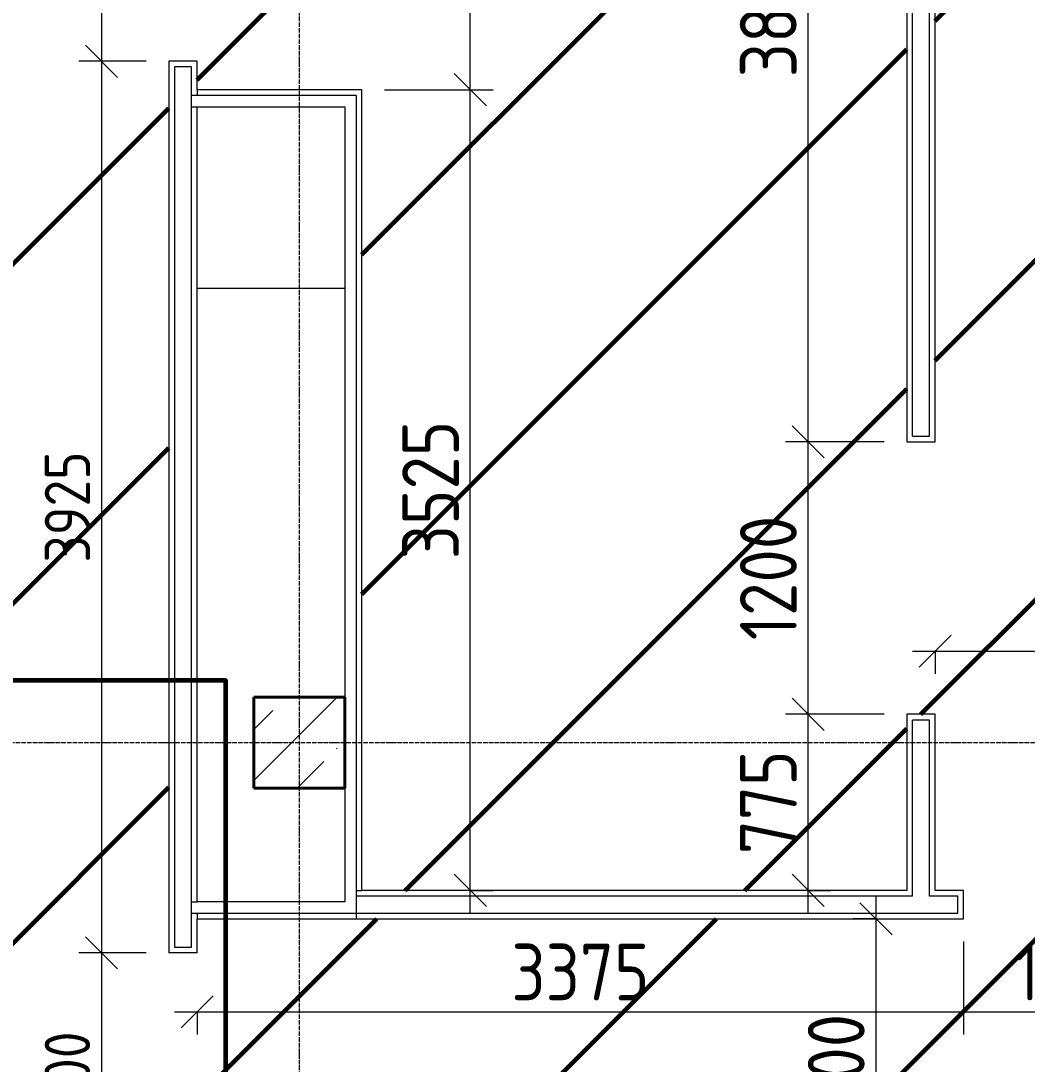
# Model space of a CAD drawing. Header units: millimetres. Extents: x -56773 to 323062, y -262288 to 76460.
# Drawn here: x -10417 to -5986, y -181439 to -176845 of the extents above; entities that cross this region are included whole.
import ezdxf

# ---------------------------------------------------------------- set-up
doc = ezdxf.new("R2010")
doc.units = ezdxf.units.MM
doc.linetypes.add('ADSK_Линия сетки', pattern=[25, 20, -2.5, 0, -2.5])
for name, color, linetype, lineweight in [('1.1)Стяжка керамзит  2 этаж', 5, 'Continuous', 60), ('Несущие колонны', 7, 'Continuous', 18), ('Оси', 7, 'Continuous', 9), ('Перекрытие', 7, 'Continuous', 18), ('Размеры', 7, 'Continuous', 9), ('Стены внутренние', 7, 'Continuous', 18), ('Стены штриховка', 7, 'Continuous', 9)]:
    doc.layers.add(name, color=color, linetype=linetype, lineweight=lineweight)
doc.styles.add('GOST Common_2', font='', dxfattribs={"width": 0.9, "height": 250})
doc.styles.add('GOST Common_3', font='', dxfattribs={"width": 0.9, "height": 200})
doc.styles.get('GOST Common_2').set_extended_font_data('GOST Common')
doc.styles.get('GOST Common_3').set_extended_font_data('GOST Common')
doc.dimstyles.new('ADSK_Основной_2_0_2', dxfattribs={"dimscale": 304.8, "dimtxt": 201.142999, "dimasz": 0.463911, "dimexe": 0.328084, "dimexo": 0.328084, "dimgap": 0.164042, "dimtad": 1, "dimdec": 3, "dimrnd": 0.001, "dimdsep": 46, "dimtxsty": 'GOST Common_3', "dimblk1": 'OBLIQUE', "dimblk2": 'OBLIQUE', "dimsah": 1, "dimcen": 0.09, "dimdle": 0.328084, "dimazin": 2, "dimtfac": 1, "dimtdec": 4, "dimtix": 1, "dimtmove": 0, "dimatfit": 3, "dimfxl": 1, "dimtvp": 1, "dimtolj": 1, "dimtzin": 0, "dimlwd": 20, "dimlwe": 20, "dimarcsym": 2})
doc.dimstyles.new('ADSK_Основной_2_0_3', dxfattribs={"dimscale": 304.8, "dimtxt": 201.142999, "dimasz": 0.463911, "dimexe": 0.328084, "dimexo": 0.328084, "dimgap": 0.164042, "dimtad": 1, "dimdec": 3, "dimrnd": 0.001, "dimdsep": 46, "dimtxsty": 'GOST Common_2', "dimblk1": 'OBLIQUE', "dimblk2": 'OBLIQUE', "dimsah": 1, "dimcen": 0.09, "dimdle": 0.328084, "dimazin": 2, "dimtfac": 1, "dimtdec": 4, "dimtix": 1, "dimtmove": 0, "dimatfit": 3, "dimfxl": 1, "dimtvp": 1, "dimtolj": 1, "dimtzin": 0, "dimlwd": 20, "dimlwe": 20, "dimarcsym": 2})

# ---------------------------------------------------------------- blocks, each defined once
blk = doc.blocks.new('ADSK_КолоннаЖБ_Прямоугольная - 400x400 мм-1807142-Кладочный план 4-го этажа')
at = {"layer": 'Несущие колонны', "lineweight": 40}
for p, q in [((-200, 200), (200, 200)), ((-200, -200), (-200, 200)), ((200, 200), (200, -200)), ((200, -200), (-200, -200))]:
    blk.add_line(p, q, dxfattribs=at)
blk = doc.blocks.new('_Oblique')
at = {"color": 0, "linetype": 'ByBlock', "lineweight": -2}
blk.add_line((-0.5, -0.5), (0.5, 0.5), dxfattribs=at)
blk = doc.blocks.new('*D6176')
at = {"layer": 'Defpoints', "color": 0, "transparency": 16777216}
for p in [(-9765.6, -175823.5), (-10061.9, -177023.5), (-9765.6, -177023.5)]:
    blk.add_point(p, dxfattribs=at)
at = {"layer": 'Размеры', "color": 0, "lineweight": 20, "transparency": 16777216}
for p, q in [((-10061.9, -175723.5), (-10061.9, -177123.5)), ((-9865.6, -175823.5), (-10161.9, -175823.5)), ((-9865.6, -177023.5), (-10161.9, -177023.5))]:
    blk.add_line(p, q, dxfattribs=at)
at = {"layer": 'Размеры', "color": 0, "lineweight": 20, "transparency": 16777216, "xscale": 141.4, "yscale": 141.4, "zscale": 141.4}
for p, rotation in [((-10061.9, -175823.5), 90), ((-10061.9, -177023.5), 270)]:
    blk.add_blockref('_Oblique', p, dxfattribs=dict(at, rotation=rotation))
at = {"layer": 'Размеры', "color": 0, "lineweight": 9, "transparency": 16777216, "insert": (-10211.9, -176423.5), "char_height": 200, "width": 560.473, "attachment_point": 5, "rotation": 90, "style": 'GOST Common_3'}
blk.add_mtext('\\A1;1200', dxfattribs=at)
blk = doc.blocks.new('*D6177')
at = {"layer": 'Defpoints', "color": 0, "transparency": 16777216}
for p in [(-9765.6, -177023.5), (-10061.9, -180948.5), (-9765.6, -180948.5)]:
    blk.add_point(p, dxfattribs=at)
at = {"layer": 'Размеры', "color": 0, "lineweight": 20, "transparency": 16777216}
for p, q in [((-10061.9, -176923.5), (-10061.9, -181048.5)), ((-9865.6, -177023.5), (-10161.9, -177023.5)), ((-9865.6, -180948.5), (-10161.9, -180948.5))]:
    blk.add_line(p, q, dxfattribs=at)
at = {"layer": 'Размеры', "color": 0, "lineweight": 20, "transparency": 16777216, "xscale": 141.4, "yscale": 141.4, "zscale": 141.4}
for p, rotation in [((-10061.9, -177023.5), 90), ((-10061.9, -180948.5), 270)]:
    blk.add_blockref('_Oblique', p, dxfattribs=dict(at, rotation=rotation))
at = {"layer": 'Размеры', "color": 0, "lineweight": 9, "transparency": 16777216, "insert": (-10211.9, -178986), "char_height": 200, "width": 605.475, "attachment_point": 5, "rotation": 90, "style": 'GOST Common_3'}
blk.add_mtext('\\A1;3925', dxfattribs=at)
blk = doc.blocks.new('*D6178')
at = {"layer": 'Defpoints', "color": 0, "transparency": 16777216}
for p in [(-9765.6, -180948.5), (-10061.9, -182048.5), (-9765.6, -182048.5)]:
    blk.add_point(p, dxfattribs=at)
at = {"layer": 'Размеры', "color": 0, "lineweight": 20, "transparency": 16777216}
for p, q in [((-10061.9, -180848.5), (-10061.9, -182148.5)), ((-9865.6, -180948.5), (-10161.9, -180948.5)), ((-9865.6, -182048.5), (-10161.9, -182048.5))]:
    blk.add_line(p, q, dxfattribs=at)
at = {"layer": 'Размеры', "color": 0, "lineweight": 20, "transparency": 16777216, "xscale": 141.4, "yscale": 141.4, "zscale": 141.4}
for p, rotation in [((-10061.9, -180948.5), 90), ((-10061.9, -182048.5), 270)]:
    blk.add_blockref('_Oblique', p, dxfattribs=dict(at, rotation=rotation))
at = {"layer": 'Размеры', "color": 0, "lineweight": 9, "transparency": 16777216, "insert": (-10211.9, -181498.5), "char_height": 200, "width": 515.472, "attachment_point": 5, "rotation": 90, "style": 'GOST Common_3'}
blk.add_mtext('\\A1;1100', dxfattribs=at)
blk = doc.blocks.new('*D6421')
at = {"layer": 'Defpoints', "color": 0, "transparency": 16777216}
for p in [(-8915.6, -177148.5), (-8437.8, -177148.5), (-8537.7, -180673.5)]:
    blk.add_point(p, dxfattribs=at)
at = {"layer": 'Размеры', "color": 0, "lineweight": 20, "transparency": 16777216}
for p, q in [((-8437.8, -180773.5), (-8437.8, -177048.5)), ((-8815.6, -177148.5), (-8337.8, -177148.5)), ((-8437.7, -180673.5), (-8337.8, -180673.5))]:
    blk.add_line(p, q, dxfattribs=at)
at = {"layer": 'Размеры', "color": 0, "lineweight": 20, "transparency": 16777216, "xscale": 141.4, "yscale": 141.4, "zscale": 141.4}
for p, rotation in [((-8437.8, -177148.5), 90), ((-8437.8, -180673.5), 270)]:
    blk.add_blockref('_Oblique', p, dxfattribs=dict(at, rotation=rotation))
at = {"layer": 'Размеры', "color": 0, "lineweight": 9, "transparency": 16777216, "insert": (-8612.8, -178911), "char_height": 250, "width": 605.475, "attachment_point": 5, "rotation": 90, "style": 'GOST Common_2'}
blk.add_mtext('\\A1;3525', dxfattribs=at)
blk = doc.blocks.new('*D6422')
at = {"layer": 'Defpoints', "color": 0, "transparency": 16777216}
for p in [(-8915.6, -175698.5), (-8437.8, -175698.5), (-8915.6, -177148.5)]:
    blk.add_point(p, dxfattribs=at)
at = {"layer": 'Размеры', "color": 0, "lineweight": 20, "transparency": 16777216}
for p, q in [((-8437.8, -177248.5), (-8437.8, -175598.5)), ((-8815.6, -175698.5), (-8337.8, -175698.5)), ((-8815.6, -177148.5), (-8337.8, -177148.5))]:
    blk.add_line(p, q, dxfattribs=at)
at = {"layer": 'Размеры', "color": 0, "lineweight": 20, "transparency": 16777216, "xscale": 141.4, "yscale": 141.4, "zscale": 141.4}
for p, rotation in [((-8437.8, -175698.5), 90), ((-8437.8, -177148.5), 270)]:
    blk.add_blockref('_Oblique', p, dxfattribs=dict(at, rotation=rotation))
at = {"layer": 'Размеры', "color": 0, "lineweight": 9, "transparency": 16777216, "insert": (-8612.8, -176423.5), "char_height": 250, "width": 580.928, "attachment_point": 5, "rotation": 90, "style": 'GOST Common_2'}
blk.add_mtext('\\A1;1450', dxfattribs=at)
blk = doc.blocks.new('*D6424')
at = {"layer": 'Defpoints', "color": 0, "transparency": 16777216}
for p in [(-6950.5, -179898.5), (-6515.6, -179898.5), (-7050.5, -180673.5)]:
    blk.add_point(p, dxfattribs=at)
at = {"layer": 'Размеры', "color": 0, "lineweight": 20, "transparency": 16777216}
for p, q in [((-6950.5, -180773.5), (-6950.5, -179798.5)), ((-6615.6, -179898.5), (-7050.5, -179898.5)), ((-6950.5, -180673.5), (-6850.5, -180673.5))]:
    blk.add_line(p, q, dxfattribs=at)
at = {"layer": 'Размеры', "color": 0, "lineweight": 20, "transparency": 16777216, "xscale": 141.4, "yscale": 141.4, "zscale": 141.4}
for p, rotation in [((-6950.5, -179898.5), 90), ((-6950.5, -180673.5), 270)]:
    blk.add_blockref('_Oblique', p, dxfattribs=dict(at, rotation=rotation))
at = {"layer": 'Размеры', "color": 0, "lineweight": 9, "transparency": 16777216, "insert": (-7125.5, -180286), "char_height": 250, "width": 454.106, "attachment_point": 5, "rotation": 90, "style": 'GOST Common_2'}
blk.add_mtext('\\A1;775', dxfattribs=at)
blk = doc.blocks.new('*D6425')
at = {"layer": 'Defpoints', "color": 0, "transparency": 16777216}
for p in [(-6950.5, -178698.5), (-6515.6, -178698.5), (-6515.6, -179898.5)]:
    blk.add_point(p, dxfattribs=at)
at = {"layer": 'Размеры', "color": 0, "lineweight": 20, "transparency": 16777216}
for p, q in [((-6950.5, -179998.5), (-6950.5, -178598.5)), ((-6615.6, -178698.5), (-7050.5, -178698.5)), ((-6615.6, -179898.5), (-7050.5, -179898.5))]:
    blk.add_line(p, q, dxfattribs=at)
at = {"layer": 'Размеры', "color": 0, "lineweight": 20, "transparency": 16777216, "xscale": 141.4, "yscale": 141.4, "zscale": 141.4}
for p, rotation in [((-6950.5, -178698.5), 90), ((-6950.5, -179898.5), 270)]:
    blk.add_blockref('_Oblique', p, dxfattribs=dict(at, rotation=rotation))
at = {"layer": 'Размеры', "color": 0, "lineweight": 9, "transparency": 16777216, "insert": (-7125.5, -179298.5), "char_height": 250, "width": 560.473, "attachment_point": 5, "rotation": 90, "style": 'GOST Common_2'}
blk.add_mtext('\\A1;1200', dxfattribs=at)
blk = doc.blocks.new('*D6426')
at = {"layer": 'Defpoints', "color": 0, "transparency": 16777216}
for p in [(-7050.5, -174873.5), (-6950.5, -174873.5), (-6515.6, -178698.5)]:
    blk.add_point(p, dxfattribs=at)
at = {"layer": 'Размеры', "color": 0, "lineweight": 20, "transparency": 16777216}
for p, q in [((-6950.5, -178798.5), (-6950.5, -174773.5)), ((-6950.5, -174873.5), (-6850.5, -174873.5)), ((-6615.6, -178698.5), (-7050.5, -178698.5))]:
    blk.add_line(p, q, dxfattribs=at)
at = {"layer": 'Размеры', "color": 0, "lineweight": 20, "transparency": 16777216, "xscale": 141.4, "yscale": 141.4, "zscale": 141.4}
for p, rotation in [((-6950.5, -174873.5), 90), ((-6950.5, -178698.5), 270)]:
    blk.add_blockref('_Oblique', p, dxfattribs=dict(at, rotation=rotation))
at = {"layer": 'Размеры', "color": 0, "lineweight": 9, "transparency": 16777216, "insert": (-7125.5, -176786), "char_height": 250, "width": 605.475, "attachment_point": 5, "rotation": 90, "style": 'GOST Common_2'}
blk.add_mtext('\\A1;3825', dxfattribs=at)
blk = doc.blocks.new('*D6427')
at = {"layer": 'Defpoints', "color": 0, "transparency": 16777216}
for p in [(-6265.6, -180798.5), (-9640.6, -181108.1), (-6265.6, -181208.1)]:
    blk.add_point(p, dxfattribs=at)
at = {"layer": 'Размеры', "color": 0, "lineweight": 20, "transparency": 16777216}
for p, q in [((-6265.6, -180898.5), (-6265.6, -181308.1)), ((-9740.6, -181208.1), (-6165.6, -181208.1)), ((-9640.6, -181208.1), (-9640.6, -181308.1))]:
    blk.add_line(p, q, dxfattribs=at)
at = {"layer": 'Размеры', "color": 0, "lineweight": 20, "transparency": 16777216, "xscale": 141.4, "yscale": 141.4, "zscale": 141.4, "rotation": 180}
blk.add_blockref('_Oblique', (-9640.6, -181208.1), dxfattribs=at)
at = {"layer": 'Размеры', "color": 0, "lineweight": 20, "transparency": 16777216, "xscale": 141.4, "yscale": 141.4, "zscale": 141.4}
blk.add_blockref('_Oblique', (-6265.6, -181208.1), dxfattribs=at)
at = {"layer": 'Размеры', "color": 0, "lineweight": 9, "transparency": 16777216, "insert": (-7953.1, -181033.1), "char_height": 250, "width": 605.475, "attachment_point": 5, "style": 'GOST Common_2'}
blk.add_mtext('\\A1;3375', dxfattribs=at)
blk = doc.blocks.new('*D6428')
at = {"layer": 'Defpoints', "color": 0, "transparency": 16777216}
for p in [(-6265.6, -180798.5), (-5265.6, -180798.5), (-5265.6, -181208.1)]:
    blk.add_point(p, dxfattribs=at)
at = {"layer": 'Размеры', "color": 0, "lineweight": 20, "transparency": 16777216}
for p, q in [((-6265.6, -180898.5), (-6265.6, -181308.1)), ((-5265.6, -180898.5), (-5265.6, -181308.1)), ((-6365.6, -181208.1), (-5165.6, -181208.1))]:
    blk.add_line(p, q, dxfattribs=at)
at = {"layer": 'Размеры', "color": 0, "lineweight": 20, "transparency": 16777216, "xscale": 141.4, "yscale": 141.4, "zscale": 141.4, "rotation": 180}
blk.add_blockref('_Oblique', (-6265.6, -181208.1), dxfattribs=at)
at = {"layer": 'Размеры', "color": 0, "lineweight": 20, "transparency": 16777216, "xscale": 141.4, "yscale": 141.4, "zscale": 141.4}
blk.add_blockref('_Oblique', (-5265.6, -181208.1), dxfattribs=at)
at = {"layer": 'Размеры', "color": 0, "lineweight": 9, "transparency": 16777216, "insert": (-5765.6, -181033.1), "char_height": 250, "width": 560.473, "attachment_point": 5, "style": 'GOST Common_2'}
blk.add_mtext('\\A1;1000', dxfattribs=at)
blk = doc.blocks.new('*D6430')
at = {"layer": 'Defpoints', "color": 0, "transparency": 16777216}
for p in [(-6390.6, -179520.8), (-3390.6, -179620.8), (-3390.6, -180223.5)]:
    blk.add_point(p, dxfattribs=at)
at = {"layer": 'Размеры', "color": 0, "lineweight": 20, "transparency": 16777216}
for p, q in [((-3390.6, -180123.5), (-3390.6, -179520.8)), ((-6490.6, -179620.8), (-3290.6, -179620.8)), ((-6390.6, -179620.8), (-6390.6, -179720.8))]:
    blk.add_line(p, q, dxfattribs=at)
at = {"layer": 'Размеры', "color": 0, "lineweight": 20, "transparency": 16777216, "xscale": 141.4, "yscale": 141.4, "zscale": 141.4, "rotation": 180}
blk.add_blockref('_Oblique', (-6390.6, -179620.8), dxfattribs=at)
at = {"layer": 'Размеры', "color": 0, "lineweight": 20, "transparency": 16777216, "xscale": 141.4, "yscale": 141.4, "zscale": 141.4}
blk.add_blockref('_Oblique', (-3390.6, -179620.8), dxfattribs=at)
at = {"layer": 'Размеры', "color": 0, "lineweight": 9, "transparency": 16777216, "insert": (-4890.6, -179445.8), "char_height": 250, "width": 605.475, "attachment_point": 5, "style": 'GOST Common_2'}
blk.add_mtext('\\A1;3000', dxfattribs=at)
blk = doc.blocks.new('*D6435')
at = {"layer": 'Defpoints', "color": 0, "transparency": 16777216}
for p in [(-6551.6, -180798.5), (-7290.6, -182198.5), (-6651.6, -182198.5)]:
    blk.add_point(p, dxfattribs=at)
at = {"layer": 'Размеры', "color": 0, "lineweight": 20, "transparency": 16777216}
for p, q in [((-6651.6, -180698.5), (-6651.6, -182298.5)), ((-6651.6, -180798.5), (-6751.6, -180798.5)), ((-7190.6, -182198.5), (-6551.6, -182198.5))]:
    blk.add_line(p, q, dxfattribs=at)
at = {"layer": 'Размеры', "color": 0, "lineweight": 20, "transparency": 16777216, "xscale": 141.4, "yscale": 141.4, "zscale": 141.4}
for p, rotation in [((-6651.6, -180798.5), 90), ((-6651.6, -182198.5), 270)]:
    blk.add_blockref('_Oblique', p, dxfattribs=dict(at, rotation=rotation))
at = {"layer": 'Размеры', "color": 0, "lineweight": 9, "transparency": 16777216, "insert": (-6826.6, -181498.5), "char_height": 250, "width": 580.928, "attachment_point": 5, "rotation": 90, "style": 'GOST Common_2'}
blk.add_mtext('\\A1;1400', dxfattribs=at)

msp = doc.modelspace()

# ---------------------------------------------------------------- hatches: boundary and pattern name
at = {"layer": '1.1)Стяжка керамзит  2 этаж', "transparency": 33554687}
h = msp.add_hatch(dxfattribs=at)
h.set_pattern_fill('ANSI31', color=5, scale=333)
h.paths.add_polyline_path([(-3240.6385, -181073.4914), (-3240.6385, -180798.4914), (-5265.6385, -180798.4914), (-5265.6385, -180673.4914), (-3390.6385, -180673.4914), (-3390.6385, -180223.4914), (-3390.6385, -179823.4914), (-3240.6385, -179823.4914), (-3240.6385, -179223.4914), (-3240.6385, -177973.4914), (-3240.6385, -175023.4914), (-3390.6385, -175023.4914), (-3390.6385, -174873.4914), (-3990.6385, -174873.4914), (-5640.6385, -174873.4914), (-6390.6385, -174873.4914), (-6390.6385, -178698.4914), (-6515.6385, -178698.4914), (-6515.6385, -174873.4914), (-6790.6385, -174873.4914), (-8440.6385, -174873.4914), (-8915.6385, -174873.4914), (-8915.6385, -175698.4914), (-9640.6385, -175698.4914), (-9640.6385, -175823.4914), (-9765.6385, -175823.4914), (-9765.6385, -174873.4914), (-10590.6385, -174873.4914), (-12240.6385, -174873.4914), (-13390.6385, -174873.4914), (-13390.6385, -175023.4914), (-13790.6385, -175023.4914), (-13790.6385, -174873.4914), (-14390.6385, -174873.4914), (-16040.6385, -174873.4914), (-16065.6385, -174873.4914), (-16065.6385, -177573.4914), (-16190.6385, -177573.4914), (-16190.6385, -174873.4914), (-17190.6385, -174873.4914), (-18840.6385, -174873.4914), (-19390.6385, -174873.4914), (-19390.6385, -175023.4914), (-19540.6385, -175023.4914), (-19540.6385, -179923.4914), (-16865.6385, -179923.4914), (-16865.6385, -179423.4914), (-16190.6385, -179423.4914), (-16190.6385, -178773.4914), (-16065.6385, -178773.4914), (-16065.6385, -179748.4914), (-12890.6385, -179748.4914), (-9765.6385, -179748.4914), (-9765.6385, -177023.4914), (-9640.6385, -177023.4914), (-9640.6385, -177148.4914), (-8915.6385, -177148.4914), (-8915.6385, -180673.4914), (-6515.6385, -180673.4914), (-6515.6385, -179898.4914), (-6390.6385, -179898.4914), (-6390.6385, -180673.4914), (-6265.6385, -180673.4914), (-6265.6385, -180798.4914), (-9515.6385, -180798.4914), (-9515.6385, -182198.4914), (-7290.6385, -182198.4914), (-7290.6385, -182773.4914), (-7415.6385, -182773.4914), (-7415.6385, -182323.4914), (-8915.6385, -182323.4914), (-8915.6385, -183898.4914), (-7415.6385, -183898.4914), (-7415.6385, -183673.4914), (-7290.6385, -183673.4914), (-7290.6385, -183898.4914), (-3390.6385, -183898.4914), (-3390.6385, -183623.4914), (-3240.6385, -183623.4914), (-3240.6385, -182723.4914)])
h.paths.add_polyline_path([(-12770.185, -182943.7312), (-12010.185, -182943.7312), (-12010.185, -182938.7312), (-12770.185, -182938.7312)], flags=16)
h = msp.add_hatch(dxfattribs=at)
h.set_pattern_fill('ANSI31', color=5, scale=333)
h.paths.add_polyline_path([(-9515.6385, -189498.4914), (-9640.6385, -189498.4914), (-9640.6385, -190548.4914), (-9765.6385, -190548.4914), (-9765.6385, -187843.4914), (-9640.6385, -187843.4914), (-9640.6385, -187943.4914), (-9515.6385, -187943.4914), (-9515.6385, -186643.4914), (-9640.6385, -186643.4914), (-9640.6385, -186743.4914), (-9765.6385, -186743.4914), (-9765.6385, -186538.4914), (-9765.6385, -186038.4914), (-9765.6385, -185848.4914), (-9765.6385, -185248.4914), (-9765.6385, -184728.4914), (-9765.6385, -184068.4914), (-9765.6385, -182048.4914), (-9640.6385, -182048.4914), (-9640.6385, -182198.4914), (-9515.6385, -182198.4914), (-9515.6385, -180798.4914), (-9640.6385, -180798.4914), (-9640.6385, -180948.4914), (-9765.6385, -180948.4914), (-9765.6385, -179748.4914), (-12890.6385, -179748.4914), (-12890.6385, -205573.4914), (-9515.6385, -205573.4914), (-9515.6385, -195798.4914), (-9640.6385, -195798.4914), (-9740.6385, -195798.4914), (-9765.6385, -195798.4914), (-9765.6385, -194723.4914), (-9640.6385, -194723.4914), (-9640.6385, -194998.4914), (-9515.6385, -194998.4914), (-9515.6385, -192473.4914), (-9640.6385, -192473.4914), (-9640.6385, -193673.4914), (-9765.6385, -193673.4914), (-9765.6385, -191598.4914), (-9640.6385, -191598.4914), (-9640.6385, -192348.4914), (-9515.6385, -192348.4914)])
h.paths.add_polyline_path([(-12770.185, -182943.7312), (-12010.185, -182943.7312), (-12010.185, -182938.7312), (-12770.185, -182938.7312)], flags=16)
h.paths.add_polyline_path([(-12010.185, -183904.7961), (-12770.185, -183904.7961), (-12770.185, -183909.7961), (-12010.185, -183909.7961)], flags=16)
at = {"layer": 'Несущие колонны', "lineweight": 9}
h = msp.add_hatch(dxfattribs=at)
h.set_pattern_fill('FP_1', color=256, style=0, pattern_type=2)
h.set_pattern_definition([(45, (9.36, -198628.46), (-224.5064, 224.5064), []), (45, (233.87, -198628.46), (-224.5064, 224.5064), [396.875, -79.375, 3.353, -76.022])])
h.paths.add_polyline_path([(-9390.6385, -180223.4914), (-8990.6385, -180223.4914), (-8990.6385, -179823.4914), (-9390.6385, -179823.4914)])

# ---------------------------------------------------------------- linework, layer by layer
at = {"layer": '1.1)Стяжка керамзит  2 этаж'}
msp.add_lwpolyline([(-9515.6385, -205573.4914), (-12890.6385, -205573.4914), (-12890.6385, -179748.4914), (-9515.6385, -179748.4914)], close=True, dxfattribs=at)
at = {"layer": 'Несущие колонны', "lineweight": 9}
for p, q in [((-8990.6385, -179823.4914), (-9390.6385, -179823.4914)), ((-9390.6385, -179823.4914), (-9390.6385, -180223.4914)), ((-8990.6385, -180223.4914), (-8990.6385, -179823.4914)), ((-9390.6385, -180223.4914), (-8990.6385, -180223.4914))]:
    msp.add_line(p, q, dxfattribs=at)
at = {"layer": 'Оси', "linetype": 'ADSK_Линия сетки', "lineweight": 5}
for p, q in [((-9190.6385, -209602.3427), (-9190.6385, -174127.5463)), ((-2488.0423, -180023.4914), (-25230.7352, -180023.4914))]:
    msp.add_line(p, q, dxfattribs=at)
at = {"layer": 'Перекрытие'}
msp.add_line((-8990.6385, -178023.4914), (-9640.6385, -178023.4914), dxfattribs=at)
at = {"layer": 'Стены внутренние', "lineweight": 5}
for p, q in [((-6515.6385, -174873.4914), (-6515.6385, -178698.4914)), ((-6390.6385, -178698.4914), (-6390.6385, -174873.4914)), ((-9765.6385, -177023.4914), (-9765.6385, -180948.4914)), ((-9640.6385, -177023.4914), (-9765.6385, -177023.4914)), ((-9640.6385, -177148.4914), (-9640.6385, -177023.4914)), ((-8915.6385, -177148.4914), (-9640.6385, -177148.4914)), ((-8915.6385, -180673.4914), (-8915.6385, -177148.4914)), ((-9640.6385, -180723.4914), (-9640.6385, -177223.4914)), ((-9640.6385, -177223.4914), (-8990.6385, -177223.4914)), ((-8990.6385, -177223.4914), (-8990.6385, -180723.4914)), ((-6515.6385, -178698.4914), (-6390.6385, -178698.4914)), ((-6515.6385, -179898.4914), (-6515.6385, -180673.4914)), ((-6390.6385, -179898.4914), (-6515.6385, -179898.4914)), ((-6390.6385, -180673.4914), (-6390.6385, -179898.4914)), ((-6515.6385, -180673.4914), (-8915.6385, -180673.4914)), ((-6265.6385, -180673.4914), (-6390.6385, -180673.4914)), ((-6265.6385, -180798.4914), (-6265.6385, -180673.4914)), ((-8990.6385, -180723.4914), (-9640.6385, -180723.4914)), ((-9640.6385, -180948.4914), (-9640.6385, -180798.4914)), ((-9640.6385, -180798.4914), (-6265.6385, -180798.4914)), ((-9640.6385, -180948.4914), (-9765.6385, -180948.4914))]:
    msp.add_line(p, q, dxfattribs=at)
at = {"layer": 'Стены штриховка', "lineweight": 9}
for p, q in [((-6490.6385, -178673.4914), (-6490.6385, -174873.4914)), ((-6415.6385, -178673.4914), (-6415.6385, -174873.4914)), ((-9740.6385, -177048.4914), (-9740.6385, -180923.4914)), ((-9665.6385, -177048.4914), (-9740.6385, -177048.4914)), ((-9665.6385, -180923.4914), (-9665.6385, -177048.4914)), ((-9640.6385, -177148.4914), (-9640.6385, -177173.4914)), ((-8940.6385, -177173.4914), (-9665.6385, -177173.4914)), ((-8940.6385, -177173.4914), (-8940.6385, -180798.4914)), ((-9665.6385, -177223.4914), (-9640.6385, -177223.4914)), ((-6490.6385, -178673.4914), (-6415.6385, -178673.4914)), ((-6415.6385, -179923.4914), (-6490.6385, -179923.4914)), ((-6490.6385, -180698.4914), (-6490.6385, -179923.4914)), ((-6415.6385, -180698.4914), (-6415.6385, -179923.4914)), ((-8940.6385, -180673.4914), (-8915.6385, -180673.4914)), ((-9665.6385, -180723.4914), (-9640.6385, -180723.4914)), ((-6490.6385, -180698.4914), (-8940.6385, -180698.4914)), ((-6290.6385, -180698.4914), (-6415.6385, -180698.4914)), ((-6290.6385, -180773.4914), (-6290.6385, -180698.4914)), ((-9665.6385, -180773.4914), (-6290.6385, -180773.4914)), ((-9640.6385, -180773.4914), (-9640.6385, -180798.4914)), ((-9740.6385, -180923.4914), (-9665.6385, -180923.4914))]:
    msp.add_line(p, q, dxfattribs=at)

# ---------------------------------------------------------------- block references
at = {"layer": 'Несущие колонны', "lineweight": 40, "rotation": 89.9999999999999}
msp.add_blockref('ADSK_КолоннаЖБ_Прямоугольная - 400x400 мм-1807142-Кладочный план 4-го этажа', (-9190.6385, -180023.4914), dxfattribs=at)

# ---------------------------------------------------------------- dimensions: what is measured, and where the dimension line sits
at = {"layer": 'Размеры', "lineweight": 9}
for base, p1, p2, dimstyle, override, picture, middle in [((-6950.5455, -174873.4914), (-6515.6385, -178698.4914), (-7050.5304, -174873.4914), 'ADSK_Основной_2_0_3', {"dimpost": '<>', "dimfxl": 3862.218835}, '*D6426', (-7125.5455, -176785.9914)), ((-8437.7506, -175698.4914), (-8915.6385, -177148.4914), (-8915.6385, -175698.4914), 'ADSK_Основной_2_0_3', {"dimpost": '<>', "dimfxl": 1450}, '*D6422', (-8612.7506, -176423.4914)), ((-10061.9379, -177023.4914), (-9765.6385, -175823.4914), (-9765.6385, -177023.4914), 'ADSK_Основной_2_0_2', {"dimpost": '<>', "dimfxl": 1200}, '*D6176', (-10211.9379, -176423.4914)), ((-10061.9379, -180948.4914), (-9765.6385, -177023.4914), (-9765.6385, -180948.4914), 'ADSK_Основной_2_0_2', {"dimpost": '<>', "dimfxl": 3925}, '*D6177', (-10211.9379, -178985.9914)), ((-8437.7506, -177148.4914), (-8537.7355, -180673.4914), (-8915.6385, -177148.4914), 'ADSK_Основной_2_0_3', {"dimpost": '<>', "dimfxl": 3545.198966}, '*D6421', (-8612.7506, -178910.9914)), ((-6950.5455, -178698.4914), (-6515.6385, -179898.4914), (-6515.6385, -178698.4914), 'ADSK_Основной_2_0_3', {"dimpost": '<>', "dimfxl": 1200}, '*D6425', (-7125.5455, -179298.4914)), ((-6950.5455, -179898.4914), (-7050.5304, -180673.4914), (-6515.6385, -179898.4914), 'ADSK_Основной_2_0_3', {"dimpost": '<>', "dimfxl": 941.665721}, '*D6424', (-7125.5455, -180285.9914)), ((-6651.561, -182198.4914), (-6551.5761, -180798.4914), (-7290.6385, -182198.4914), 'ADSK_Основной_2_0_3', {"dimpost": '<>', "dimfxl": 1583.102384}, '*D6435', (-6826.561, -181498.4914)), ((-10061.9379, -182048.4914), (-9765.6385, -180948.4914), (-9765.6385, -182048.4914), 'ADSK_Основной_2_0_2', {"dimpost": '<>', "dimfxl": 1100}, '*D6178', (-10211.9379, -181498.4914))]:
    dim = msp.add_linear_dim(base=base, p1=p1, p2=p2, angle=90, dimstyle=dimstyle, override=override, dxfattribs=at)
    dim.commit()
    dim.dimension.update_dxf_attribs({"geometry": picture, "text_midpoint": middle})
for base, p1, p2, override, picture, middle in [((-3390.6385, -179620.7681), (-6390.6385, -179520.7832), (-3390.6385, -180223.4914), {"dimpost": '<>', "dimfxl": 3081.200865}, '*D6430', (-4890.6385, -179445.7681)), ((-6265.6385, -181208.1003), (-9640.6385, -181108.1154), (-6265.6385, -180798.4914), {"dimpost": '<>', "dimfxl": 3389.172759}, '*D6427', (-7953.1385, -181033.1003)), ((-5265.6385, -181208.1003), (-6265.6385, -180798.4914), (-5265.6385, -180798.4914), {"dimpost": '<>', "dimfxl": 1000}, '*D6428', (-5765.6385, -181033.1003))]:
    dim = msp.add_linear_dim(base=base, p1=p1, p2=p2, dimstyle='ADSK_Основной_2_0_3', override=override, dxfattribs=at)
    dim.commit()
    dim.dimension.update_dxf_attribs({"geometry": picture, "text_midpoint": middle})

doc.saveas('drawing.dxf')
